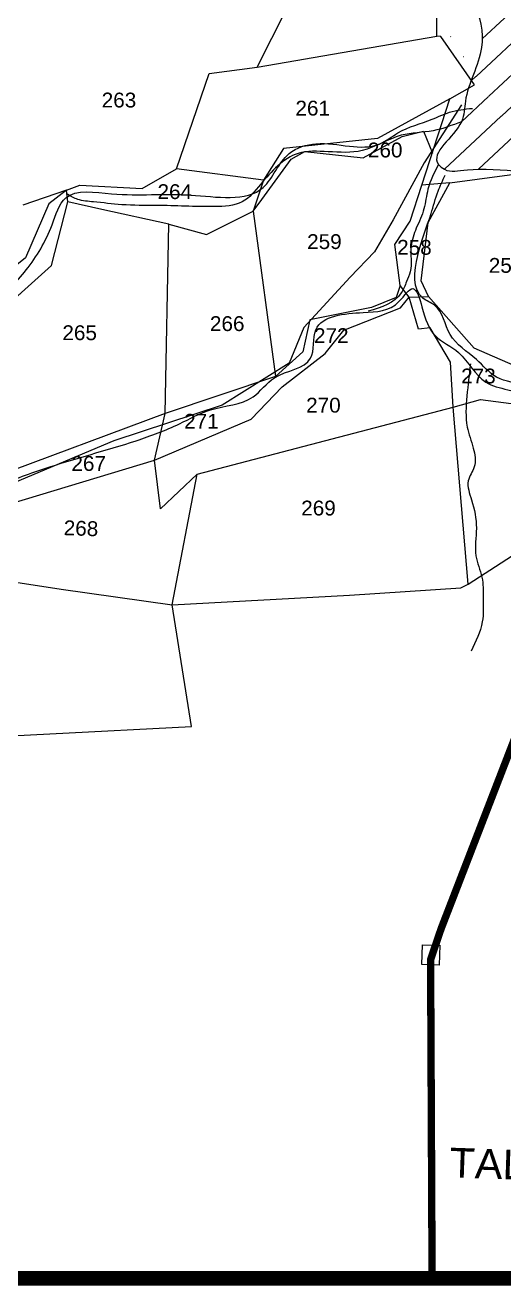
# Model space of a CAD drawing. Header units: inches. Extents: x 206739 to 240559, y 1587423 to 1599564.
# Drawn here: x 213410 to 214060, y 1587526 to 1589237 of the extents above; entities that cross this region are included whole.
import ezdxf
from ezdxf.enums import TextEntityAlignment as Align

# ---------------------------------------------------------------- set-up
doc = ezdxf.new("R2010")
doc.units = ezdxf.units.IN
doc.header["$MEASUREMENT"] = 0
doc.linetypes.add('DASHED2', pattern=[0.375, 0.25, -0.125])
for name, color, linetype in [('PLOT', 7, 'Continuous'), ('PLOT NO', 7, 'Continuous'), ('ROADS', 1, 'Continuous'), ('STREAM', 4, 'Continuous'), ('text1', 7, 'Continuous'), ('text2', 7, 'Continuous'), ('VILLAGE BOUNDRY', 5, 'Continuous'), ('VILLAGE BOUNDRY STONES', 1, 'Continuous')]:
    doc.layers.add(name, color=color, linetype=linetype)
doc.styles.get("Standard").update_dxf_attribs({"font": 'arial.ttf'})

msp = doc.modelspace()

# ---------------------------------------------------------------- hatches: boundary and pattern name
at = {"layer": 'STREAM'}
h = msp.add_hatch(dxfattribs=at)
h.set_pattern_fill('ANSI31', color=256, scale=251.742087786361, angle=-1.987938065889726)
h.set_pattern_definition([(43.01206193411026, (210510.0034809981, 1585718.841542463), (-21.46580583435638, 23.00954498798591), [])])
edge = h.paths.add_edge_path()
edge.add_spline(control_points=[(213800.3222350903, 1589442.952213689), (213803.2343393544, 1589440.067625703), (213816.6902189116, 1589426.738889849), (213859.7114354105, 1589440.972190975), (213927.5169125836, 1589431.811411826), (213927.6308372259, 1589357.592861882), (213999.3812903686, 1589313.353625605), (214044.5893896442, 1589231.665468426), (214020.9151394131, 1589176.918812032), (214015.5221777825, 1589162.263779618)], knot_values=[129.3792662567406, 129.3792662567406, 129.3792662567406, 129.3792662567406, 130.5588385740677, 134.8296834093936, 141.3797410945664, 147.2399876988094, 152.9369310889257, 165.6356584214463, 170.2288427077607, 170.2288427077607, 170.2288427077607, 170.2288427077607], degree=3, periodic=0)
edge.add_line((214015.5221777825, 1589162.263779618), (214019.9846546148, 1589155.856189901))
edge.add_line((214019.9846546148, 1589155.856189901), (214011.6897122221, 1589151.136301593))
edge.add_spline(control_points=[(214011.6897122221, 1589151.136301593), (214009.8792413669, 1589145.362148804), (214006.0781504458, 1589130.441395117), (214006.8751688688, 1589093.186620442), (213953.5872419442, 1589060.804724975), (213985.2180782577, 1589035.425562214), (214013.508754783, 1589044.986048155), (214073.9071944907, 1589039.14370759), (214094.8129519821, 1589037.436180499)], knot_values=[107.2029589593311, 107.2029589593311, 107.2029589593311, 107.2029589593311, 109.0011272602514, 111.8176056113377, 118.355423947686, 119.3864249051651, 122.4810782871393, 128.2199778440633, 128.2199778440633, 128.2199778440633, 128.2199778440633], degree=3, periodic=0)
edge.add_line((214094.8129519821, 1589037.436180499), (214104.2963627438, 1589038.71411763))
edge.add_spline(control_points=[(214104.2963627438, 1589038.71411763), (214096.0342911716, 1589040.963668691), (214057.2864217076, 1589049.527306052), (214127.6443101435, 1589072.048699157), (214103.1006512751, 1589141.039213858), (214152.769687032, 1589207.42618176), (214170.3814244295, 1589280.079912046), (214186.9661379742, 1589346.253129015), (214149.1069411745, 1589405.109564112), (214202.5485244466, 1589466.795139403), (214156.0931718816, 1589534.322543273), (214196.2885255765, 1589576.382082167), (214175.6836576434, 1589613.910656659), (214122.4036918792, 1589585.342430559), (214060.8142583062, 1589573.183298523), (213973.7943430111, 1589544.007860299), (213896.4134033104, 1589507.217363602), (213812.6913706509, 1589494.850936427), (213802.7371322028, 1589453.084698297), (213800.3222350903, 1589442.952213689)], knot_values=[0, 5.684341886080801e-14, 5.684341886080801e-14, 5.684341886080801e-14, 3.119846268684924, 6.09593448506115, 13.15232002651268, 20.35911214077466, 29.54458228432466, 35.78656513227976, 39.46907182257445, 48.71056189109405, 53.88826979944513, 60.4081726354955, 61.44876373886589, 65.40757944573924, 73.63834269119286, 82.97733176923434, 91.33887109000293, 100.6240940983686, 103.5982077820109, 103.5982077820109, 103.5982077820109, 103.5982077820109], degree=3, periodic=0)
h.paths.add_polyline_path([(214060.7945996651, 1589308.068432748), (214117.9842613148, 1589306.083379944), (214119.0543455957, 1589336.9126646), (214061.864683946, 1589338.897717404)], flags=24)

# ---------------------------------------------------------------- linework, layer by layer
at = {"layer": 'PLOT'}
for points in [[(213724.9150719713, 1589179.727642447), (213784.9797139855, 1589299.415196818), (213753.2612199413, 1589295.485698587), (213599.570505551, 1589272.009623111), (213506.4338053087, 1589265.638848837), (213455.5444208539, 1589251.228120861), (213380.092680118, 1589249.489219366)], [(214011.1140919822, 1588478.067758417), (213990.8142892593, 1588718.470081276), (213987.1927603995, 1588779.545456544), (213959.740180107, 1588826.031329953), (213943.8956019068, 1588824.430130862), (213931.050778817, 1588867.899277421), (213919.0409586936, 1588883.732815711), (213911.9206584804, 1588939.174839666), (213932.3933870657, 1588970.731712695), (213948.4450239094, 1589019.651339455), (213986.2372399264, 1589136.653642076), (214019.9846546148, 1589155.856189901), (213974.1826954464, 1589221.6223941), (213968.8065888017, 1589221.808998729), (213968.8726810152, 1589306.419200791)], [(213370.9640775296, 1588581.657152759), (213585.6912507395, 1588646.273141066), (213716.7574056862, 1588702.246436301), (213759.0502855426, 1588745.856429914), (213817.2880960299, 1588791.424963303), (213842.3411405165, 1588822.667041362), (213919.6641216571, 1588853.183353442), (213931.050778817, 1588867.899277421), (213957.2468614779, 1588868.751083713), (213947.6262649864, 1588889.767089461), (213956.9101279966, 1588968.907610169), (213986.564235638, 1589022.849123421), (214104.2963627438, 1589038.71411763), (214111.583251824, 1589076.01550836), (214137.0198506443, 1589149.696963019), (214186.1423710368, 1589211.526343124)], [(213466.2200178324, 1589013.096585928), (213484.1044085459, 1589019.903812912), (213568.7835539346, 1589015.066708399), (213615.2213388954, 1589042.047026484), (213659.6334996703, 1589171.475376416), (213724.9150719713, 1589179.727642447), (213968.8065888017, 1589221.808998729)], [(213986.2372399264, 1589136.653642076), (213888.375865694, 1589083.23044082), (213760.5813770379, 1589069.292932301), (213733.5535302592, 1589026.33808384), (213615.2213388954, 1589042.047026484)], [(213604.8258649862, 1588966.837327969), (213655.9531465525, 1588952.622530987), (213719.2950094952, 1588984.343830918), (213731.1613615187, 1589000.185219253), (213770.9030759674, 1589054.985590729), (213789.6500071811, 1589065.288174705), (213868.5742572806, 1589056.895404123), (213921.7128492966, 1589085.959970426), (213950.6050457784, 1589093.083765515), (213962.9982966931, 1589062.973703962)], [(213733.5535302592, 1589026.33808384), (213719.2950094952, 1588984.343830918)], [(213986.564235638, 1589022.849123421), (213948.4450239094, 1589019.651339455)], [(213466.2200178324, 1589013.096585928), (213442.3271403008, 1588994.25688876), (213410.2700016513, 1588921.226387009), (213354.4475375419, 1588876.126894752), (213299.2457898038, 1588814.480155558), (213254.322453697, 1588784.548509677), (213246.334669463, 1588761.307220797), (213200.9714091561, 1588730.195004655), (213169.0569797622, 1588753.226817816), (213105.0670002987, 1588748.67137662), (213088.0664592341, 1588730.127739883), (213050.3362710313, 1588735.024924855), (212999.2115162785, 1588734.040071206)], [(213358.8169232043, 1588832.80706459), (213445.8809518158, 1588910.502514442), (213467.9155616401, 1588996.933319852), (213466.2200178324, 1589013.096585928), (213406.8376226112, 1588992.611559179)], [(212718.7362948574, 1588562.528574171), (212808.0265987024, 1588268.80325263), (212806.9278394305, 1588262.596127831), (212814.6706425897, 1588232.544072246), (213021.6953222591, 1588248.557875331), (213250.870094264, 1588265.109408595), (213635.9259425823, 1588285.031834453), (213609.6075066212, 1588449.984868112), (213643.6348493909, 1588627.419681209), (213593.8339776506, 1588580.225574912), (213585.6912507395, 1588646.273141066), (213599.9417778742, 1588709.939418045), (213604.8258649862, 1588966.837327969), (213514.010643033, 1588986.831761669), (213514.010643033, 1588986.831761669), (213467.9155616401, 1588996.933319852)], [(213719.2950094952, 1588984.343830918), (213749.6460857996, 1588760.172525119)], [(213919.0409586936, 1588883.732815711), (213913.4000835288, 1588867.039687549), (213879.9576262245, 1588853.445299663), (213796.2781518663, 1588837.133781882), (213786.8657639878, 1588793.538132147), (213749.6460857996, 1588760.172525119), (213599.9417778742, 1588709.939418045), (213366.7971997861, 1588622.744244437)], [(213643.6348493909, 1588627.419681209), (213990.8142892593, 1588718.470081276), (214028.0480740255, 1588728.950111451), (214145.98020442, 1588713.332935351), (214146.0203319335, 1588743.095113681), (214019.4979538125, 1588798.41610178), (213957.2468614779, 1588868.751083713)], [(213350.0661528444, 1588488.18127665), (213458.7509927657, 1588471.220523772), (213609.6075066212, 1588449.984868112), (213850.1147392266, 1588463.390111928), (214001.3327213737, 1588473.074116224), (214011.1140919822, 1588478.067758417), (214116.4651936142, 1588546.056338937)]]:
    msp.add_lwpolyline(points, dxfattribs=at)
at = {"layer": 'ROADS'}
msp.add_lwpolyline([(214002.3585411554, 1589128.922434536), (213951.7127465976, 1589049.856295223), (213909.4368464209, 1588972.487127143), (213883.984908014, 1588929.053390796), (213851.0045481316, 1588894.901262103), (213788.1419984487, 1588826.632120519), (213768.3941901362, 1588777.90193933), (213677.3167824346, 1588721.058561826), (213530.5140785017, 1588672.501334809), (213361.0604096633, 1588601.855276477), (213308.4627824359, 1588551.616956946), (213107.8403592441, 1588541.644080442), (213079.7182779773, 1588544.811861459)], dxfattribs=at)
at = {"layer": 'STREAM'}
for points in [[(213800.3222350903, 1589442.952213689), (213809.9104870529, 1589471.324226304), (213894.3370854706, 1589511.502087675), (213972.9203231828, 1589541.734308135), (214062.0762126924, 1589571.648751367), (214141.1070553493, 1589596.617052528), (214180.4187308275, 1589603.230097302), (214185.7794263657, 1589594.226748287), (214171.3873310412, 1589530.170280854), (214183.918752439, 1589479.560775782), (214165.2582346477, 1589388.392029749), (214178.0253749072, 1589353.577508478), (214173.162630505, 1589290.911101493), (214144.3324088521, 1589203.024230245), (214115.6795551234, 1589136.350129806), (214099.8372490943, 1589067.08314456), (214075.0634352662, 1589050.220311408), (214104.2963627438, 1589038.71411763), (214010.2287890817, 1589040.65554451), (213979.0713652665, 1589041.199981759), (213971.059192114, 1589047.802099615), (214002.1973917872, 1589105.806381135), (214007.5441631423, 1589133.658866559), (214029.4224550748, 1589206.475700531), (213976.9202428257, 1589323.072477293), (213936.4031202743, 1589363.683665043), (213916.2903302608, 1589419.161170128), (213852.3493807253, 1589435.343934411), (213809.3434879631, 1589435.225508175), (213800.3222350903, 1589442.952213689)], [(212756.1442639302, 1588113.297667257), (212759.4498467944, 1588139.222314411), (212752.1092932974, 1588170.323769826), (212762.3224376782, 1588210.430464838), (212759.9565175, 1588257.78408957), (212779.1044870368, 1588301.043845651), (212801.0957486863, 1588333.931428582), (212838.6799640894, 1588377.094149714), (212883.098533289, 1588443.049922162), (212896.3533833721, 1588501.478924692), (212912.421454659, 1588612.451682025), (212926.5055483782, 1588685.648146276), (212982.8314086403, 1588700.99311188), (213056.5404938993, 1588718.297670404), (213134.4000806571, 1588725.847039596), (213189.1561315638, 1588732.916833337), (213215.3262219055, 1588726.157154572), (213278.9194362804, 1588783.487859421), (213366.1291887743, 1588857.366726933), (213411.5629763204, 1588904.690086358), (213446.5305939185, 1588965.888656015), (213465.1911249469, 1589002.559646751), (213527.2072661016, 1589008.128179045), (213634.6908099912, 1589006.32770394), (213733.1373993855, 1589016.701305156), (213768.2128703498, 1589062.453923643), (213804.7458889699, 1589075.984655532), (213850.3470901886, 1589072.471560075), (213891.0256573536, 1589075.563594947), (213916.0254366219, 1589090.781491944), (213962.3850965122, 1589109.118543702), (213985.8976636455, 1589118.597244458), (214016.9949595897, 1589123.952106475)], [(214002.1973917872, 1589105.806381135), (213963.7793644997, 1589093.627941089), (213920.4163959452, 1589087.411957289), (213867.5353968526, 1589066.72755153), (213821.1124968606, 1589065.12176562), (213780.4562363279, 1589062.672388087), (213729.411994153, 1589020.691170034), (213704.7654383002, 1588997.096468881), (213667.1913762705, 1588990.679568934), (213588.0315411352, 1588992.140343121), (213541.0546597806, 1588993.127495545), (213502.5510851781, 1588997.037647265), (213481.4142691356, 1589000.345015665), (213467.4866518561, 1589007.262692143)], [(213971.059192114, 1589047.802099615), (213956.7095398073, 1589014.141021829), (213951.2565087481, 1588987.579154934), (213940.86642698, 1588961.18865304), (213933.8390384657, 1588936.739209625), (213932.6405335186, 1588902.210106791), (213927.6440759386, 1588888.802188617), (213920.5191470531, 1588873.410355364), (213875.5840588668, 1588848.630475996)], [(214146.4818042033, 1588738.023674375), (214091.6296889273, 1588749.126228877), (214049.8907416985, 1588759.116582226), (214022.4456876511, 1588783.065794679), (213986.8039272411, 1588817.155195849), (213965.8167554764, 1588856.649341637), (213949.9232172995, 1588866.216407641), (213942.8698941545, 1588924.079066666), (213960.9120142481, 1588981.07066301), (213970.6215457119, 1589011.600358648), (213980.0171826906, 1589033.086708262)], [(213369.1516051061, 1588610.622788613), (213435.5383760358, 1588634.771867557), (213560.7901927503, 1588672.879598752), (213619.4539444131, 1588695.809947953), (213661.5382995354, 1588714.716650103), (213719.3630539099, 1588732.420010209), (213748.5392377964, 1588758.34490164), (213797.464897416, 1588784.898341706), (213804.719968084, 1588823.410389028), (213868.6608757331, 1588846.814577822), (213917.8561341661, 1588862.189395574), (213936.2046754481, 1588879.291912334), (213948.4978533431, 1588854.555674952), (213966.8579381242, 1588815.154508979), (213998.2893686344, 1588792.382038309), (214035.1874590929, 1588752.306641376), (214065.0812508507, 1588742.070825968), (214110.7382186385, 1588731.287870817), (214144.1210145051, 1588726.844072428), (214169.6450203707, 1588723.330078999)], [(214014.3558964356, 1588777.339262804), (214009.5457944664, 1588733.486223185), (214010.0584439303, 1588691.419476596), (214018.2741725388, 1588662.882676059), (214019.3562606254, 1588637.221539483), (214011.4709212992, 1588618.441808995), (214015.8369759541, 1588592.66668596), (214022.4062967997, 1588554.050905881), (214021.7647942817, 1588516.623320939), (214029.9577455313, 1588487.430301359), (214031.6282782145, 1588459.777694178), (214030.4894015501, 1588426.966490892), (214015.3072076421, 1588387.415557917)]]:
    msp.add_spline(points, degree=3, dxfattribs=at)
at = {"layer": 'text2', "color": 5, "const_width": 20}
msp.add_lwpolyline([(209171.1517892792, 1598145.636775407), (223724.958973461, 1598145.636775407), (223724.958973461, 1587535.848601089), (209171.1517892792, 1587535.848601089)], close=True, dxfattribs=at)
at = {"layer": 'VILLAGE BOUNDRY', "linetype": 'DASHED2', "ltscale": 50}
msp.add_lwpolyline([(214195.4142219214, 1589616.962150554, 10, 10, 0), (214186.1423710368, 1589211.526343124, 10, 10, 0), (214161.7565767672, 1588938.988704686, 10, 10, 0), (214146.0203319335, 1588743.095113681, 10, 10, 0), (214145.98020442, 1588713.332935351, 10, 10, 0), (214264.2320098296, 1588658.63028401, 10, 10, 0), (214290.3370643572, 1588548.950344836, 10, 10, 0), (214116.4651936142, 1588546.056338937, 10, 10, 0), (214122.0436419373, 1588392.084114971, 10, 10, 0), (214099.9648362245, 1588334.956847188, 10, 10, 0), (213974.6555181755, 1588010.728305977, 10, 10, 0), (213960.2834066879, 1587968.566005499, 10, 10, 0), (213962.2794974031, 1587544.579412312, 10, 10, 0)], format="xyseb", dxfattribs=at)
at = {"layer": 'VILLAGE BOUNDRY STONES'}
msp.add_lwpolyline([(213949.3810836232, 1587988.791913297), (213972.8198695702, 1587987.978353181), (213971.8800132323, 1587960.900954612), (213948.4412272853, 1587961.714514728)], close=True, dxfattribs=at)

# ---------------------------------------------------------------- texts
at = {"layer": 'PLOT NO'}
for s, p in [('263', (213537.3279560869, 1589135.195004089)), ('261', (213800.3007833637, 1589124.227109091)), ('260', (213898.6989766303, 1589067.448491249)), ('264', (213613.1179906914, 1589010.8946082)), ('259', (213816.1752354261, 1588943.084918262)), ('258', (213938.3636759311, 1588935.331621442)), ('257', (214062.7423047248, 1588910.773232417)), ('266', (213684.2493241488, 1588831.775017318)), ('265', (213484.00275559, 1588819.404405024)), ('272', (213825.47724895, 1588815.462043212)), ('273', (214025.2348094202, 1588760.685588463)), ('270', (213814.834251041, 1588721.065774387)), ('271', (213649.2495211493, 1588699.211555874)), ('267', (213496.2483717884, 1588641.958458768)), ('269', (213808.1465448166, 1588581.449494265))]:
    msp.add_text(s, height=20.13936702290888, dxfattribs=at).set_placement(p, align=Align.MIDDLE_CENTER)
msp.add_text('268', height=20.13936702290888, rotation=358.012061934175, dxfattribs=at).set_placement((213485.8286104286, 1588553.994825635), align=Align.MIDDLE_CENTER)
at = {"layer": 'text1', "color": 1, "insert": (213989.1700720473, 1587780.452856933), "char_height": 40.27873404581776, "width": 875.7464999838986, "attachment_point": 1, "rotation": 358.01206193411025}
msp.add_mtext('\\pxqc;NO.29\\PTALLAPALLE VELAMVARI PALLE', dxfattribs=at)

doc.saveas('drawing.dxf')
